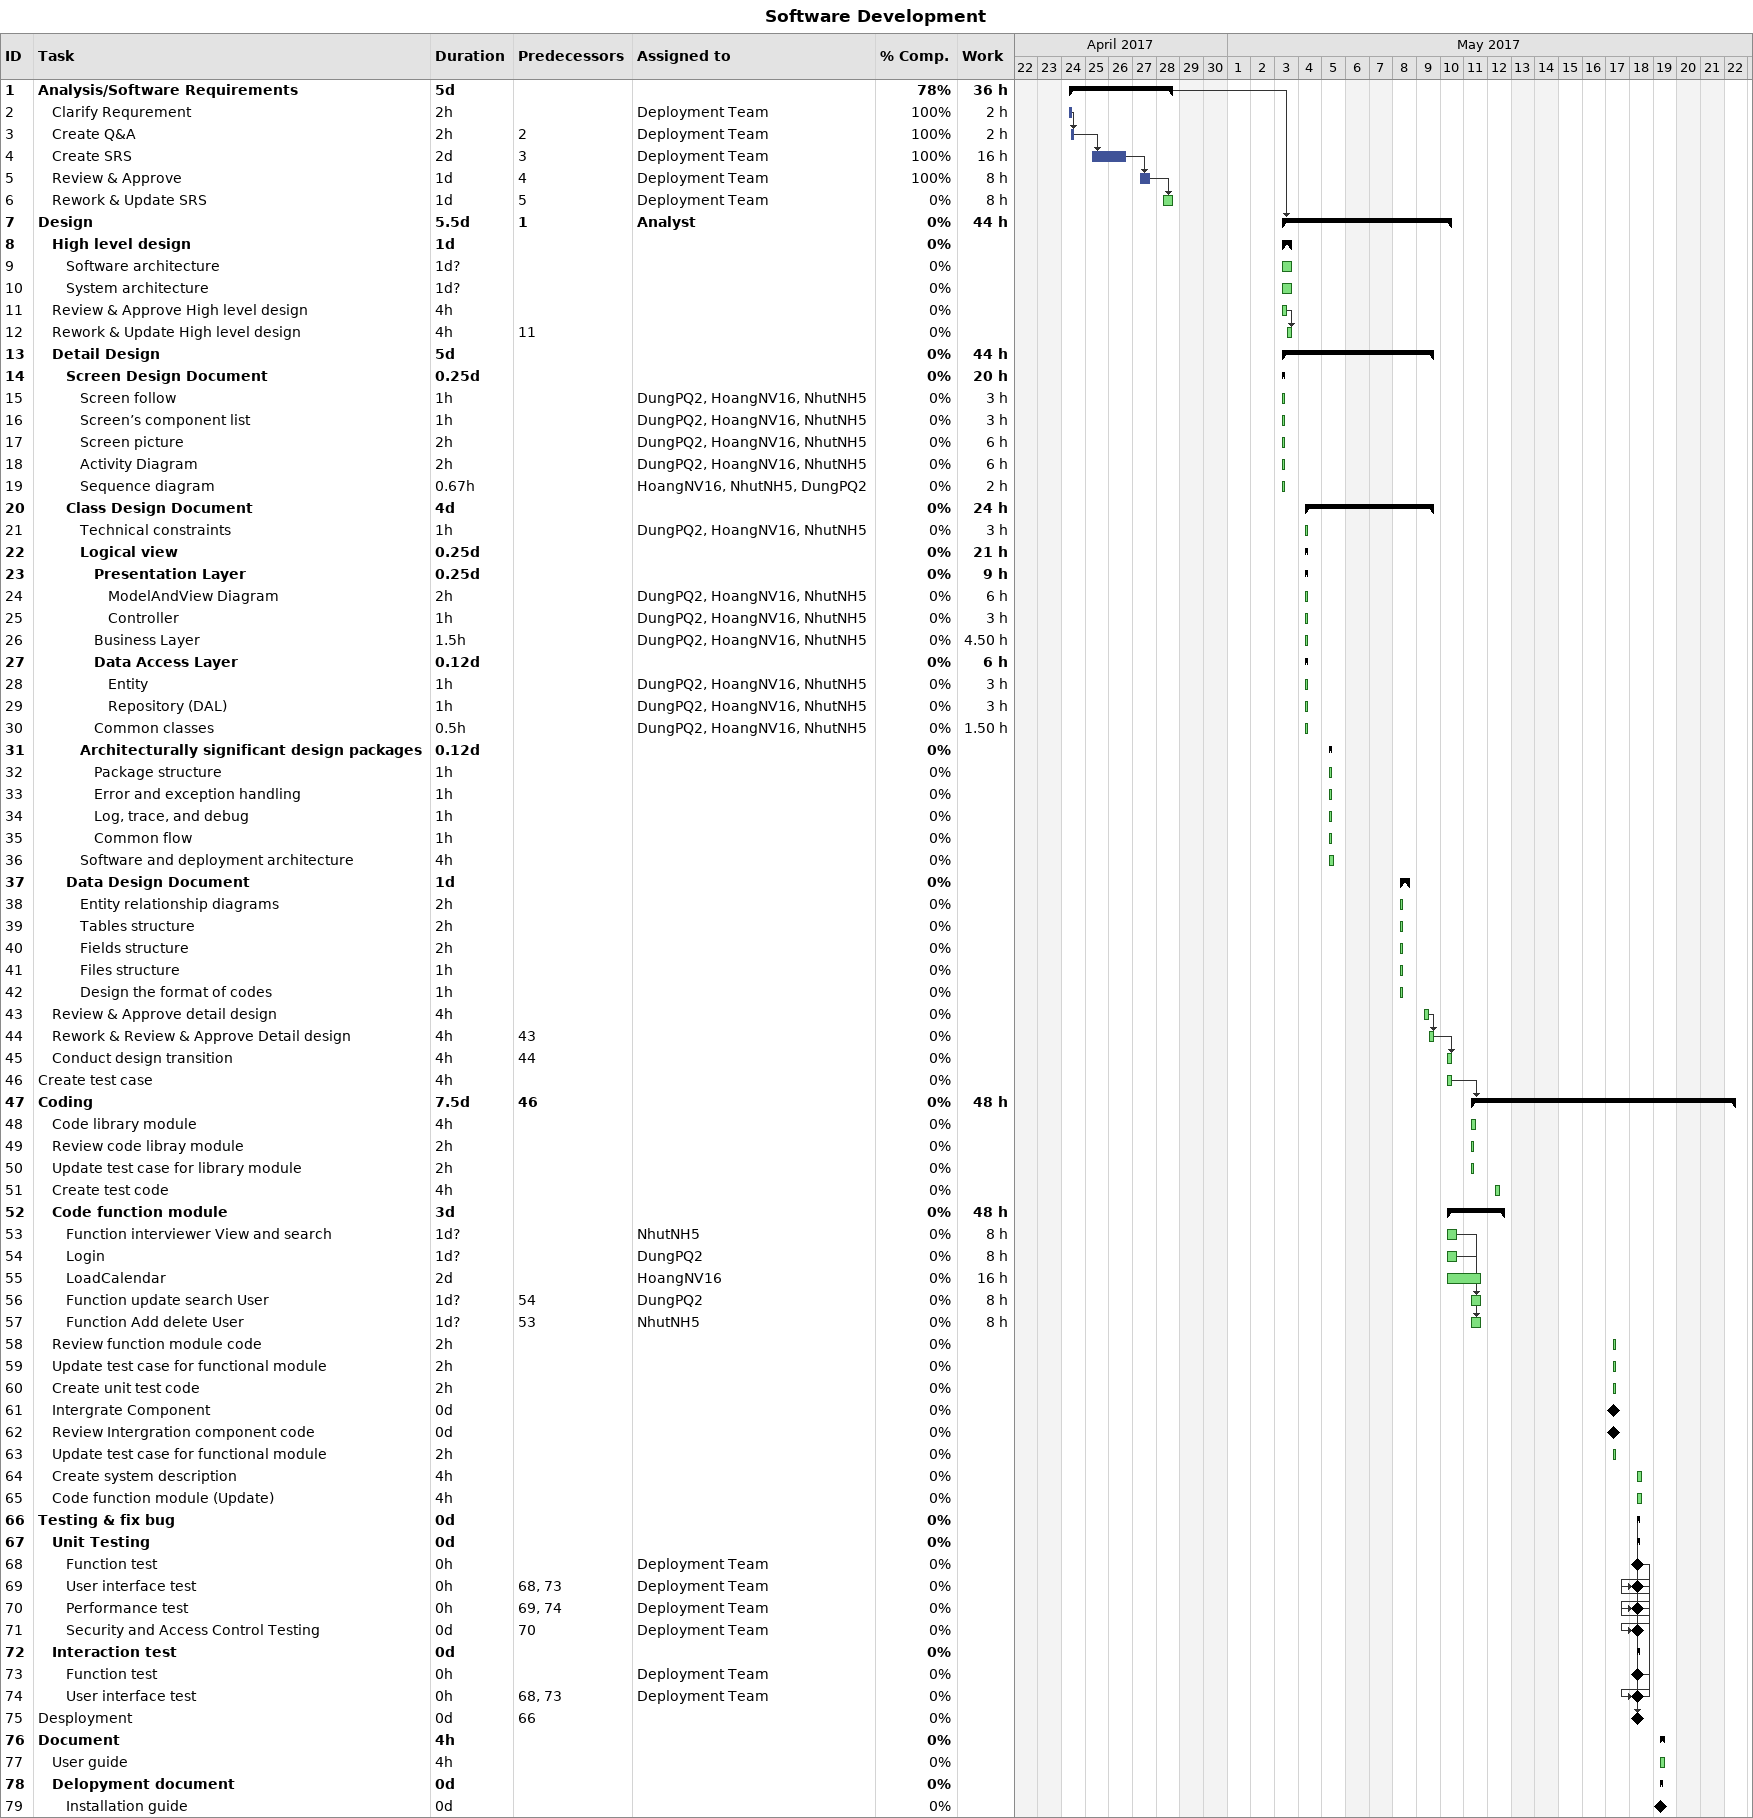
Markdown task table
Software Development

| ID | Level | Task | Duration | Start | Finish | Predecessors | Resources | % complete | Work (h) |
|---|---|---|---|---|---|---|---|---|---|
| 1 | 1 | **Analysis/Software Requirements** | 5d | 2017-04-24 | 2017-04-28 |  |  | 78 | 36 |
| 2 | 2 | Clarify Requrement | 2h | 2017-04-24 | 2017-04-24 |  | Deployment Team | 100 | 2 |
| 3 | 2 | Create Q&A | 2h | 2017-04-24 | 2017-04-24 | 2 | Deployment Team | 100 | 2 |
| 4 | 2 | Create SRS | 2d | 2017-04-25 | 2017-04-26 | 3 | Deployment Team | 100 | 16 |
| 5 | 2 | Review & Approve | 1d | 2017-04-27 | 2017-04-27 | 4 | Deployment Team | 100 | 8 |
| 6 | 2 | Rework & Update SRS | 1d | 2017-04-28 | 2017-04-28 | 5 | Deployment Team | 0 | 8 |
| 7 | 1 | **Design** | 5.5d | 2017-05-03 | 2017-05-10 | 1 | Analyst | 0 | 44 |
| 8 | 2 | **High level design** | 1d | 2017-05-03 | 2017-05-03 |  |  | 0 |  |
| 9 | 3 | Software architecture | 1d? | 2017-05-03 | 2017-05-03 |  |  | 0 |  |
| 10 | 3 | System architecture | 1d? | 2017-05-03 | 2017-05-03 |  |  | 0 |  |
| 11 | 2 | Review & Approve High level design | 4h | 2017-05-03 | 2017-05-03 |  |  | 0 |  |
| 12 | 2 | Rework & Update High level design | 4h | 2017-05-03 | 2017-05-03 | 11 |  | 0 |  |
| 13 | 2 | **Detail Design** | 5d | 2017-05-03 | 2017-05-09 |  |  | 0 | 44 |
| 14 | 3 | **Screen Design Document** | 0.25d | 2017-05-03 | 2017-05-03 |  |  | 0 | 20 |
| 15 | 4 | Screen follow | 1h | 2017-05-03 | 2017-05-03 |  | DungPQ2, HoangNV16, NhutNH5 | 0 | 3 |
| 16 | 4 | Screen’s component list | 1h | 2017-05-03 | 2017-05-03 |  | DungPQ2, HoangNV16, NhutNH5 | 0 | 3 |
| 17 | 4 | Screen picture | 2h | 2017-05-03 | 2017-05-03 |  | DungPQ2, HoangNV16, NhutNH5 | 0 | 6 |
| 18 | 4 | Activity Diagram | 2h | 2017-05-03 | 2017-05-03 |  | DungPQ2, HoangNV16, NhutNH5 | 0 | 6 |
| 19 | 4 | Sequence diagram | 0.67h | 2017-05-03 | 2017-05-03 |  | HoangNV16, NhutNH5, DungPQ2 | 0 | 2 |
| 20 | 3 | **Class Design Document** | 4d | 2017-05-04 | 2017-05-09 |  |  | 0 | 24 |
| 21 | 4 | Technical constraints | 1h | 2017-05-04 | 2017-05-04 |  | DungPQ2, HoangNV16, NhutNH5 | 0 | 3 |
| 22 | 4 | **Logical view** | 0.25d | 2017-05-04 | 2017-05-04 |  |  | 0 | 21 |
| 23 | 5 | **Presentation Layer** | 0.25d | 2017-05-04 | 2017-05-04 |  |  | 0 | 9 |
| 24 | 6 | ModelAndView Diagram | 2h | 2017-05-04 | 2017-05-04 |  | DungPQ2, HoangNV16, NhutNH5 | 0 | 6 |
| 25 | 6 | Controller | 1h | 2017-05-04 | 2017-05-04 |  | DungPQ2, HoangNV16, NhutNH5 | 0 | 3 |
| 26 | 5 | Business Layer | 1.5h | 2017-05-04 | 2017-05-04 |  | DungPQ2, HoangNV16, NhutNH5 | 0 | 4.50 |
| 27 | 5 | **Data Access Layer** | 0.12d | 2017-05-04 | 2017-05-04 |  |  | 0 | 6 |
| 28 | 6 | Entity | 1h | 2017-05-04 | 2017-05-04 |  | DungPQ2, HoangNV16, NhutNH5 | 0 | 3 |
| 29 | 6 | Repository (DAL) | 1h | 2017-05-04 | 2017-05-04 |  | DungPQ2, HoangNV16, NhutNH5 | 0 | 3 |
| 30 | 5 | Common classes | 0.5h | 2017-05-04 | 2017-05-04 |  | DungPQ2, HoangNV16, NhutNH5 | 0 | 1.50 |
| 31 | 4 | **Architecturally significant design packages** | 0.12d | 2017-05-05 | 2017-05-05 |  |  | 0 |  |
| 32 | 5 | Package structure | 1h | 2017-05-05 | 2017-05-05 |  |  | 0 |  |
| 33 | 5 | Error and exception handling | 1h | 2017-05-05 | 2017-05-05 |  |  | 0 |  |
| 34 | 5 | Log, trace, and debug | 1h | 2017-05-05 | 2017-05-05 |  |  | 0 |  |
| 35 | 5 | Common flow | 1h | 2017-05-05 | 2017-05-05 |  |  | 0 |  |
| 36 | 4 | Software and deployment architecture | 4h | 2017-05-05 | 2017-05-05 |  |  | 0 |  |
| 37 | 3 | **Data Design Document** | 1d | 2017-05-08 | 2017-05-08 |  |  | 0 |  |
| 38 | 4 | Entity relationship diagrams | 2h | 2017-05-08 | 2017-05-08 |  |  | 0 |  |
| 39 | 4 | Tables structure | 2h | 2017-05-08 | 2017-05-08 |  |  | 0 |  |
| 40 | 4 | Fields structure | 2h | 2017-05-08 | 2017-05-08 |  |  | 0 |  |
| 41 | 4 | Files structure | 1h | 2017-05-08 | 2017-05-08 |  |  | 0 |  |
| 42 | 4 | Design the format of codes | 1h | 2017-05-08 | 2017-05-08 |  |  | 0 |  |
| 43 | 2 | Review & Approve detail design | 4h | 2017-05-09 | 2017-05-09 |  |  | 0 |  |
| 44 | 2 | Rework & Review & Approve Detail design | 4h | 2017-05-09 | 2017-05-09 | 43 |  | 0 |  |
| 45 | 2 | Conduct design transition | 4h | 2017-05-10 | 2017-05-10 | 44 |  | 0 |  |
| 46 | 1 | Create test case | 4h | 2017-05-10 | 2017-05-10 |  |  | 0 |  |
| 47 | 1 | **Coding** | 7.5d | 2017-05-11 | 2017-05-22 | 46 |  | 0 | 48 |
| 48 | 2 | Code library module | 4h | 2017-05-11 | 2017-05-11 |  |  | 0 |  |
| 49 | 2 | Review code libray module | 2h | 2017-05-11 | 2017-05-11 |  |  | 0 |  |
| 50 | 2 | Update test case for library module | 2h | 2017-05-11 | 2017-05-11 |  |  | 0 |  |
| 51 | 2 | Create test code | 4h | 2017-05-12 | 2017-05-12 |  |  | 0 |  |
| 52 | 2 | **Code function module** | 3d | 2017-05-10 | 2017-05-12 |  |  | 0 | 48 |
| 53 | 3 | Function interviewer View and search | 1d? | 2017-05-10 | 2017-05-10 |  | NhutNH5 | 0 | 8 |
| 54 | 3 | Login | 1d? | 2017-05-10 | 2017-05-10 |  | DungPQ2 | 0 | 8 |
| 55 | 3 | LoadCalendar | 2d | 2017-05-10 | 2017-05-11 |  | HoangNV16 | 0 | 16 |
| 56 | 3 | Function update search User | 1d? | 2017-05-11 | 2017-05-11 | 54 | DungPQ2 | 0 | 8 |
| 57 | 3 | Function Add delete User | 1d? | 2017-05-11 | 2017-05-11 | 53 | NhutNH5 | 0 | 8 |
| 58 | 2 | Review function module code | 2h | 2017-05-17 | 2017-05-17 |  |  | 0 |  |
| 59 | 2 | Update test case for functional module | 2h | 2017-05-17 | 2017-05-17 |  |  | 0 |  |
| 60 | 2 | Create unit test code | 2h | 2017-05-17 | 2017-05-17 |  |  | 0 |  |
| 61 | 2 | Intergrate Component | 0d | 2017-05-17 | 2017-05-17 |  |  | 0 |  |
| 62 | 2 | Review Intergration component code | 0d | 2017-05-17 | 2017-05-17 |  |  | 0 |  |
| 63 | 2 | Update test case for functional module | 2h | 2017-05-17 | 2017-05-17 |  |  | 0 |  |
| 64 | 2 | Create system description | 4h | 2017-05-18 | 2017-05-18 |  |  | 0 |  |
| 65 | 2 | Code function module (Update) | 4h | 2017-05-18 | 2017-05-18 |  |  | 0 |  |
| 66 | 1 | **Testing & fix bug** | 0d | 2017-05-18 | 2017-05-18 |  |  | 0 |  |
| 67 | 2 | **Unit Testing** | 0d | 2017-05-18 | 2017-05-18 |  |  | 0 |  |
| 68 | 3 | Function test | 0h | 2017-05-18 | 2017-05-18 |  | Deployment Team | 0 |  |
| 69 | 3 | User interface test | 0h | 2017-05-18 | 2017-05-18 | 68, 73 | Deployment Team | 0 |  |
| 70 | 3 | Performance test | 0h | 2017-05-18 | 2017-05-18 | 69, 74 | Deployment Team | 0 |  |
| 71 | 3 | Security and Access Control Testing | 0d | 2017-05-18 | 2017-05-18 | 70 | Deployment Team | 0 |  |
| 72 | 2 | **Interaction test** | 0d | 2017-05-18 | 2017-05-18 |  |  | 0 |  |
| 73 | 3 | Function test | 0h | 2017-05-18 | 2017-05-18 |  | Deployment Team | 0 |  |
| 74 | 3 | User interface test | 0h | 2017-05-18 | 2017-05-18 | 68, 73 | Deployment Team | 0 |  |
| 75 | 1 | Desployment | 0d | 2017-05-18 | 2017-05-18 | 66 |  | 0 |  |
| 76 | 1 | **Document** | 4h | 2017-05-19 | 2017-05-19 |  |  | 0 |  |
| 77 | 2 | User guide | 4h | 2017-05-19 | 2017-05-19 |  |  | 0 |  |
| 78 | 2 | **Delopyment document** | 0d | 2017-05-19 | 2017-05-19 |  |  | 0 |  |
| 79 | 3 | Installation guide | 0d | 2017-05-19 | 2017-05-19 |  |  | 0 |  |
